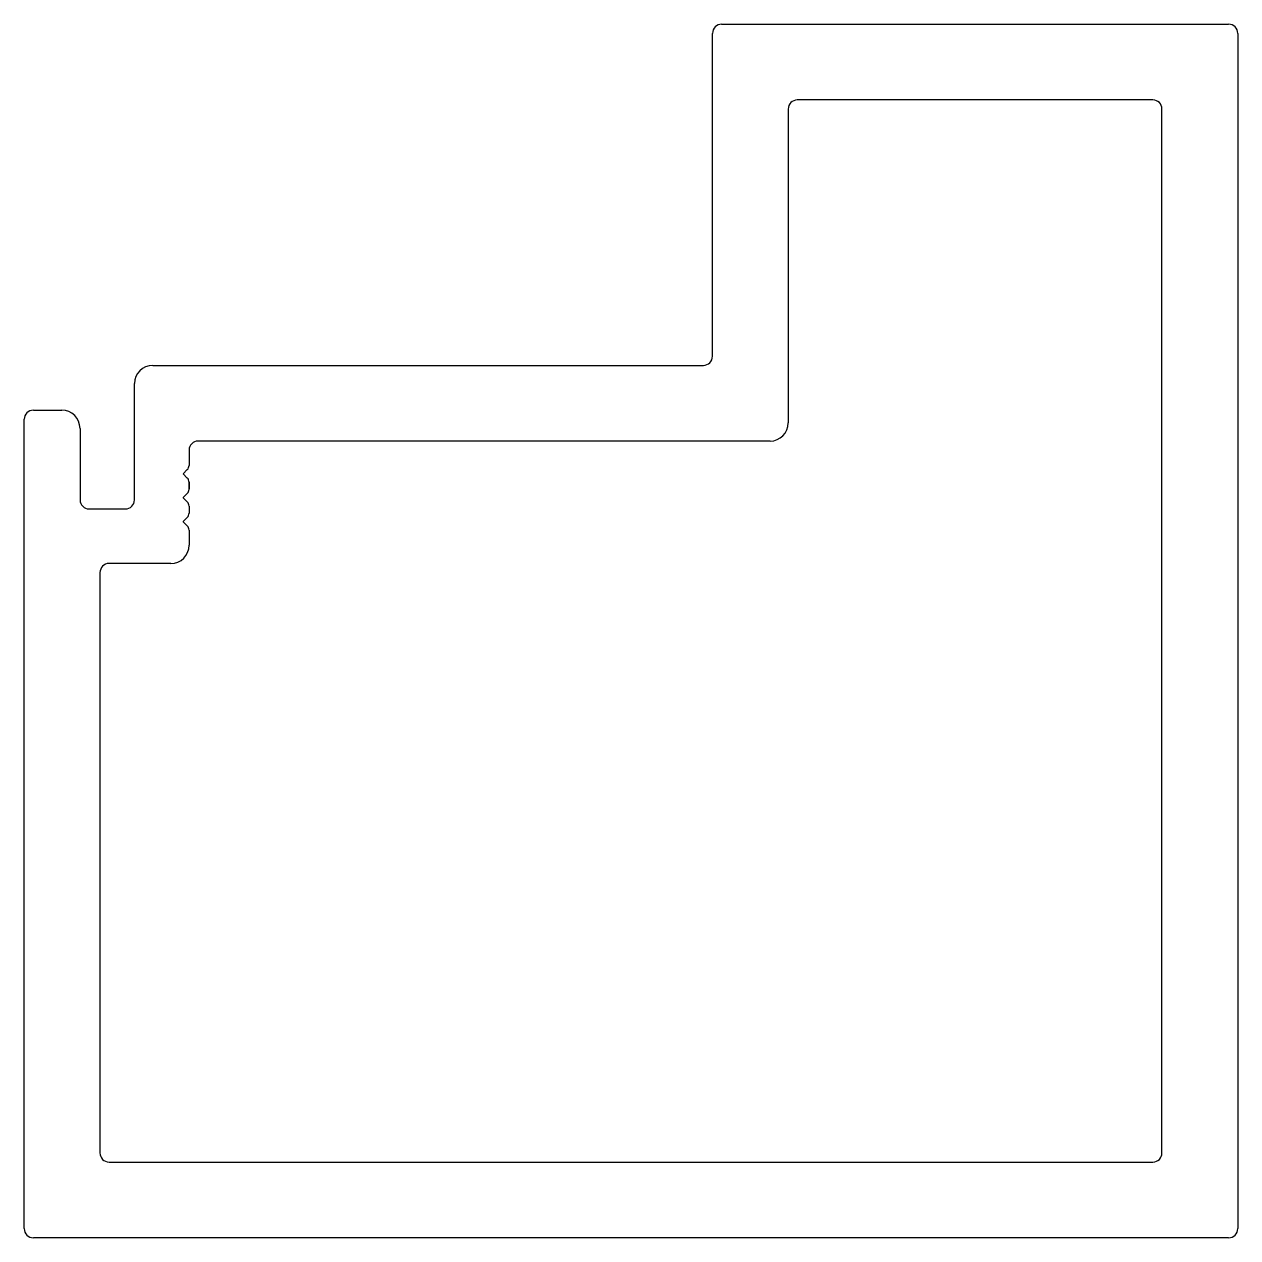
# Model space of a CAD drawing. Extents: x -26.9 to 23.8, y 2.6 to 53.4.
import ezdxf

# ---------------------------------------------------------------- set-up
doc = ezdxf.new("R2010")
doc.units = 0
doc.layers.add('1', color=7, linetype='CONTINUOUS')
doc.layers.add('DRAWING', color=4, linetype='CONTINUOUS')

msp = doc.modelspace()

# ---------------------------------------------------------------- linework, layer by layer
at = {"layer": '1', "color": 7, "linetype": 'CONTINUOUS'}
for p, q in [((5.034, 49.846), (5.034, 36.714)), ((20.295, 50.226), (5.414, 50.226)), ((20.675, 6.166), (20.675, 49.846)), ((-20.038, 35.573), (-20.038, 34.937)), ((4.273, 35.953), (-19.658, 35.953)), ((4.273, 35.953), (4.273, 35.953)), ((-20.111, 34.76), (-20.282, 34.589)), ((-20.282, 34.577), (-20.111, 34.406)), ((-20.038, 34.937), (-20.038, 34.937)), ((-20.038, 34.937), (-20.038, 34.937)), ((-20.038, 34.23), (-20.038, 33.937)), ((-20.038, 33.937), (-20.038, 34.23)), ((-20.038, 34.23), (-20.038, 33.937)), ((-20.038, 33.937), (-20.038, 34.23)), ((-20.038, 34.23), (-20.038, 33.937)), ((-20.111, 33.76), (-20.282, 33.589)), ((-20.282, 33.577), (-20.111, 33.406)), ((-20.038, 33.23), (-20.038, 32.937)), ((-20.111, 32.76), (-20.282, 32.589)), ((-20.282, 32.578), (-20.111, 32.406)), ((-20.038, 32.23), (-20.038, 31.593)), ((-20.038, 32.23), (-20.038, 32.23)), ((-20.798, 30.832), (-23.385, 30.832)), ((-23.765, 30.452), (-23.765, 6.166)), ((-23.385, 5.786), (20.295, 5.786))]:
    msp.add_line(p, q, dxfattribs=at)
for centre, radius, start, end in [((5.414, 49.846), 0.38, 90, 180), ((20.295, 49.846), 0.38, 0, 90), ((4.273, 36.714), 0.761, 270.0111, 359.9889), ((-19.658, 35.573), 0.38, 90, 180), ((-20.277, 34.583), 0.008, 135, 225), ((-20.288, 34.937), 0.25, 315, 360), ((-20.288, 34.23), 0.25, 0, 45), ((-20.277, 33.583), 0.008, 135, 225), ((-20.288, 33.937), 0.25, 315, 360), ((-20.288, 33.23), 0.25, 360, 45), ((-20.277, 32.583), 0.008, 135, 225), ((-20.288, 32.937), 0.25, 315, 360), ((-20.288, 32.23), 0.25, 0, 45), ((-20.799, 31.593), 0.761, 270.0111, 359.9889), ((-23.385, 30.452), 0.38, 90, 180), ((-23.385, 6.166), 0.38, 180, 270), ((20.295, 6.166), 0.38, 270, 0)]:
    msp.add_arc(centre, radius, start, end, dxfattribs=at)
at = {"layer": 'DRAWING', "color": 7, "linetype": 'CONTINUOUS'}
for p, q in [((2.245, 53.395), (23.464, 53.395)), ((1.865, 39.502), (1.865, 53.015)), ((23.844, 53.015), (23.844, 2.997)), ((-21.559, 39.122), (1.485, 39.122)), ((-22.32, 33.494), (-22.32, 38.362)), ((-26.553, 37.246), (-25.362, 37.246)), ((-26.933, 2.997), (-26.933, 36.866)), ((-24.601, 36.486), (-24.601, 33.494)), ((-24.221, 33.114), (-22.7, 33.114)), ((23.464, 2.617), (-26.553, 2.617))]:
    msp.add_line(p, q, dxfattribs=at)
for centre, radius, start, end in [((2.245, 53.015), 0.38, 90, 180), ((23.464, 53.015), 0.38, 360, 90), ((-21.559, 38.361), 0.761, 90.0111, 179.9889), ((1.485, 39.502), 0.38, 270, 0), ((-26.553, 36.866), 0.38, 90, 180), ((-25.362, 36.485), 0.761, 0.0111, 89.9889), ((-24.221, 33.494), 0.38, 180, 270), ((-22.7, 33.494), 0.38, 270, 0), ((-26.553, 2.997), 0.38, 180, 270), ((23.464, 2.997), 0.38, 270, 0)]:
    msp.add_arc(centre, radius, start, end, dxfattribs=at)

doc.saveas('drawing.dxf')
